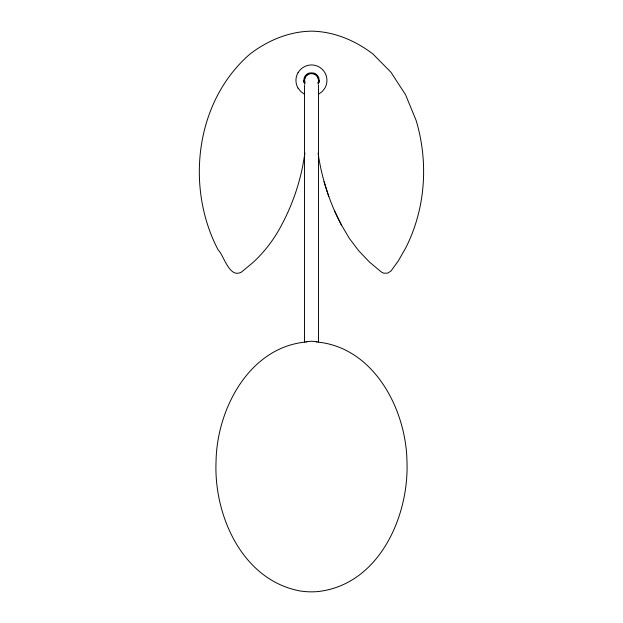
<?xml version="1.0" encoding="UTF-8"?>
<svg xmlns="http://www.w3.org/2000/svg" width="623" height="623" viewBox="0 0 623 623"><rect width="100%" height="100%" fill="white"/><g stroke="black" fill="none" stroke-linecap="round" stroke-linejoin="round"><path stroke-width="0.93" d="M304.811 84.261L304.001 82.213L304.11 78.163A7.71 7.71 0 0 1 309.32 73.008L313.681 73.008A7.71 7.71 0 0 1 318.867 78.163L318.999 82.213L318.189 84.261M318.999 82.213L319.217 80.102M304.943 153.063L302.871 165.251A213.86 213.86 0 0 1 281.503 225.191A136.842 136.842 0 0 1 253.405 262.151L241.514 272.049C229.264 278.933 223.984 255.352 218.066 249.768C185.272 187.079 195.295 101.393 249.987 54.053C267.75 40.472 288.924 31.524 311.5 31.15C334.076 31.524 355.25 40.472 373.013 54.053L390.987 72.307L405.581 94.774L416.148 120.496C428.663 162.268 425.595 208.682 405.807 247.728L398.393 260.796L391.127 270.826L387.927 273.092L383.76 273.217L381.447 272.08L369.571 262.158L358.825 250.905L349.41 238.5L341.007 224.194C329.357 202.054 321.655 177.921 318.096 153.165M317.932 83.225C320.759 77.626 313.953 71.006 308.44 74.09M318.711 94.081L322.153 91.597L324.887 88.123A15.505 15.505 0 0 0 324.887 72.673A15.622 15.622 0 0 0 315.869 65.571A15.373 15.373 0 0 0 303.269 67.331A15.622 15.622 0 0 0 298.113 72.673M308.229 74.192L306.15 75.858A7.133 7.133 0 0 0 305.293 77.112L304.491 79.962L305.068 83.225M306.018 341.747L311.5 341.225L316.982 341.747M306.726 341.934C249.41 346.793 216.874 409 216.049 461.316C213.619 515.135 242.137 580.091 300.037 590.954A73.6 73.6 0 0 0 317.247 591.624C378.729 585.293 409.288 516.483 406.959 461.316C406.103 409.007 373.598 346.793 316.274 341.934M314.015 73.833L309.6 73.639L306.524 75.422A7.048 7.048 0 0 0 304.554 79.152L304.655 82.018M304.289 94.081L300.847 91.597L298.113 88.123M334.644 211.174L341.497 225.191M317.426 76.621L318.33 78.755L318.47 81.356A7.048 7.048 0 0 1 318.135 82.742M324.046 181.721L328.812 196.642M303.783 80.102L304.001 82.213M318.524 85.234L318.524 342.011M304.476 85.234L304.476 342.011M314.148 73.841A7.133 7.133 0 0 1 317.559 76.621M298.004 88.123A15.505 15.505 0 0 1 298.004 72.673"/></g></svg>
